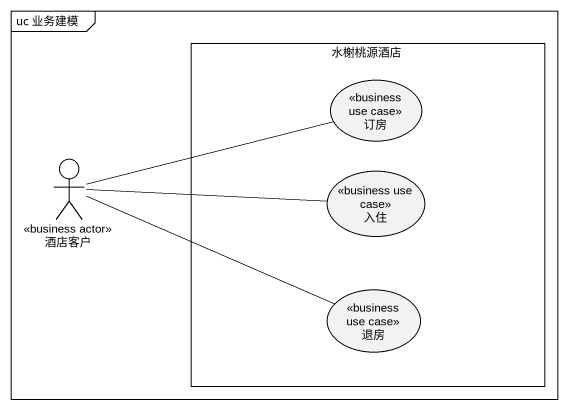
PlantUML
@startuml
mainframe uc 业务建模
rectangle 水榭桃源酒店 {
  usecase 订房 <<business use case>>
  usecase 入住 <<business use case>>
  usecase 退房 <<business use case>>
}
actor 酒店客户 <<business actor>>
酒店客户 -right- 订房
酒店客户 -right- 入住
酒店客户 -right- 退房
@enduml
